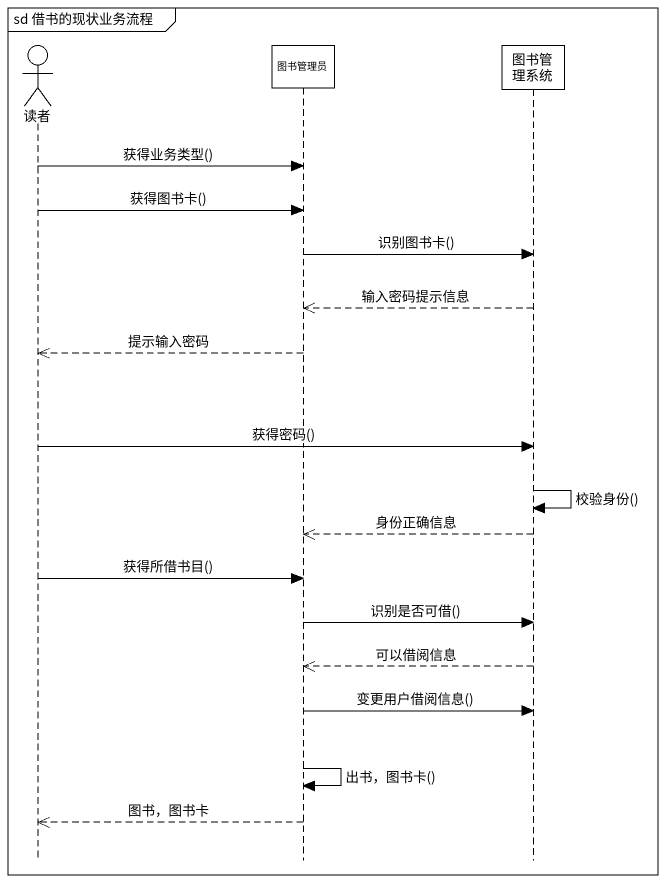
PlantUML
@startuml
mainframe sd 借书的现状业务流程
hide footbox
actor 读者
participant 图书管理员
participant 图书管理系统

读者 -> 图书管理员 : 获得业务类型()
读者 -> 图书管理员 : 获得图书卡()
图书管理员 -> 图书管理系统 : 识别图书卡()
图书管理系统 -->> 图书管理员 : 输入密码提示信息
图书管理员 -->> 读者 : 提示输入密码
读者 -> 图书管理系统 : 获得密码()
图书管理系统 -> 图书管理系统 : 校验身份()
图书管理系统 -->> 图书管理员 : 身份正确信息
读者 -> 图书管理员 : 获得所借书目()
图书管理员 -> 图书管理系统 : 识别是否可借()
图书管理系统 -->> 图书管理员 : 可以借阅信息
图书管理员 -> 图书管理系统 : 变更用户借阅信息()
图书管理员 -> 图书管理员 : 出书，图书卡()
图书管理员 -->> 读者 : 图书，图书卡
@enduml
